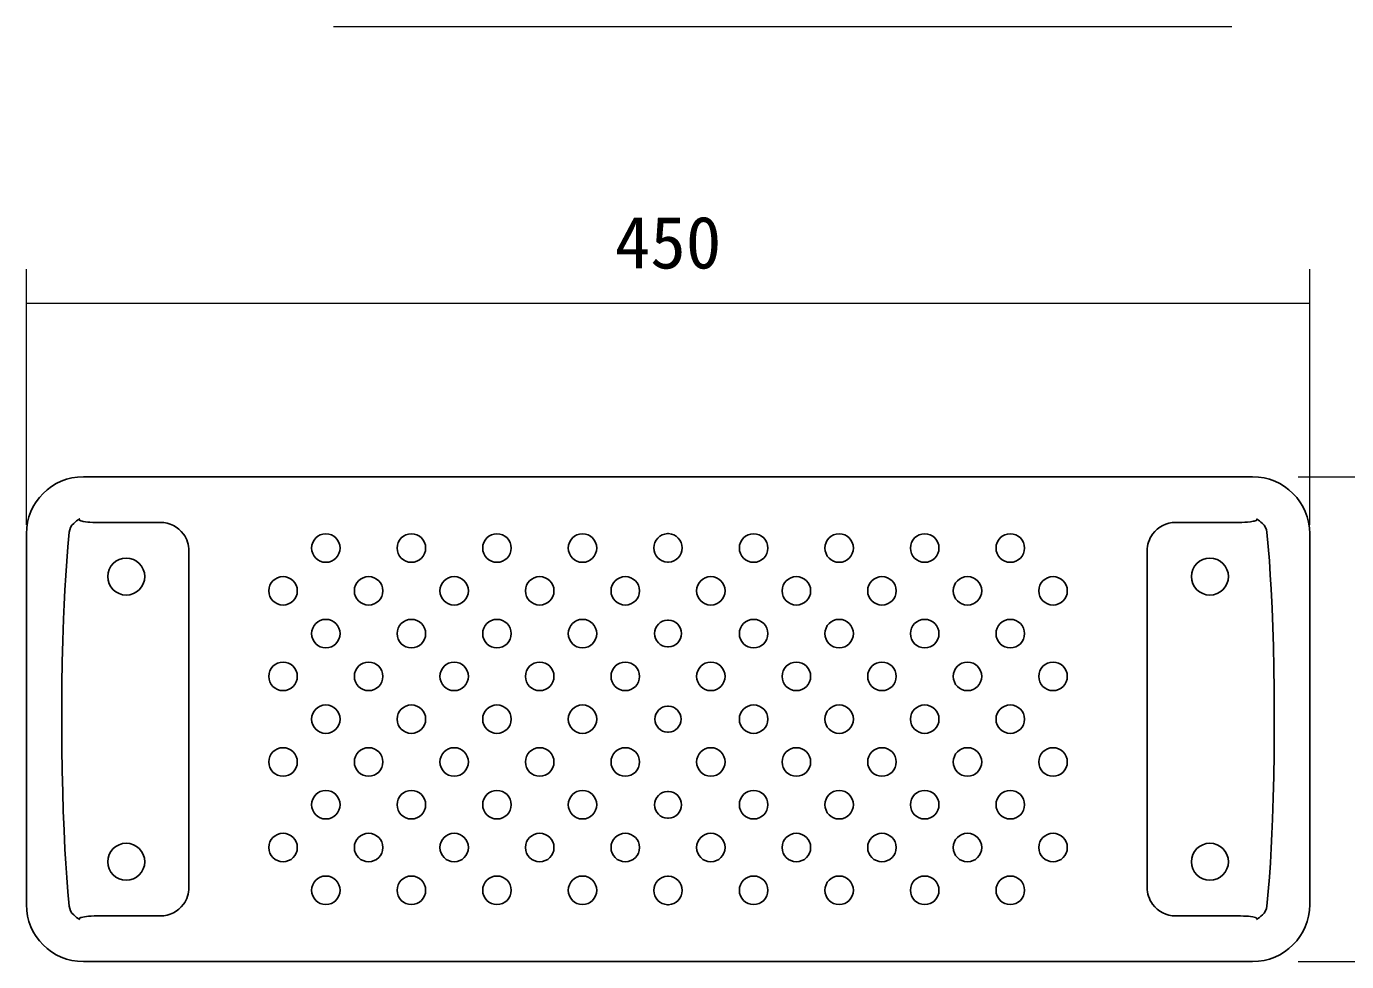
# Model space of a CAD drawing. Units: millimetres on the paper, enlarged 50 times, with parts at other scales. Extents: x 750 to 20250, y 750 to 14100.
# Drawn here: x 12054 to 14369, y 8731 to 10370 of the extents above; entities that cross this region are included whole.
import ezdxf
from ezdxf.enums import TextEntityAlignment as Align

# ---------------------------------------------------------------- set-up
doc = ezdxf.new("R2010")
doc.units = ezdxf.units.MM
doc.header["$LTSCALE"] = 50
for name, color, linetype, lineweight in [('D-STR-DIM\u3000寸法線、寸法値', 7, 'Continuous', 13), ('D-STR-TXT\u3000文字列', 7, 'Continuous', 13), ('D-STR\u3000構造物外形線', 1, 'Continuous', 25)]:
    doc.layers.add(name, color=color, linetype=linetype, lineweight=lineweight)
doc.styles.add('ＭＳ ゴシック', font='')
doc.styles.get('ＭＳ ゴシック').set_extended_font_data('MS Gothic')

msp = doc.modelspace()

# ---------------------------------------------------------------- linework, layer by layer
at = {"layer": 'D-STR-DIM\u3000寸法線、寸法値'}
for p, q in [((12054.39, 9496.3), (12054.39, 9944.62)), ((14304.39, 9496.3), (14304.39, 9944.62)), ((12054.39, 9884.62), (14304.39, 9884.62)), ((14284.39, 9580.57), (14836.15, 9580.57)), ((14284.39, 8730.57), (14836.15, 8730.57))]:
    msp.add_line(p, q, dxfattribs=at)
at = {"layer": 'D-STR-TXT\u3000文字列'}
msp.add_line((12592.87, 10370.09), (14167.87, 10370.09), dxfattribs=at)
at = {"layer": 'D-STR\u3000構造物外形線'}
for p, q in [((12154.39, 9580.57), (12379.89, 9580.57)), ((12379.89, 9580.57), (13179.39, 9580.57)), ((13179.39, 9580.57), (13978.89, 9580.57)), ((13978.89, 9580.57), (14204.39, 9580.57)), ((12146.91, 9505.59), (12146.97, 9505.89)), ((12146.95, 9505.29), (12146.91, 9505.59)), ((12147.19, 9504.87), (12146.95, 9505.29)), ((12146.97, 9505.89), (12147.17, 9506.25)), ((12147.17, 9506.25), (12147.74, 9506.76)), ((12147.54, 9504.53), (12147.19, 9504.87)), ((12148.54, 9503.9), (12147.54, 9504.53)), ((12147.74, 9506.76), (12147.92, 9506.88)), ((12149.64, 9503.44), (12148.54, 9503.9)), ((12151.89, 9502.75), (12149.64, 9503.44)), ((12154.19, 9502.24), (12151.89, 9502.75)), ((12158, 9501.62), (12154.19, 9502.24)), ((12161.84, 9501.18), (12158, 9501.62)), ((12165.7, 9500.88), (12161.84, 9501.18)), ((12170.7, 9500.64), (12165.7, 9500.88)), ((12175.7, 9500.57), (12170.7, 9500.64)), ((12289.39, 9500.57), (12175.7, 9500.57)), ((14183.08, 9500.57), (14069.39, 9500.57)), ((14185.56, 9500.59), (14183.08, 9500.57)), ((14190.58, 9500.72), (14185.56, 9500.59)), ((14195.59, 9501.02), (14190.58, 9500.72)), ((14200.58, 9501.56), (14195.59, 9501.02)), ((14205.51, 9502.43), (14200.58, 9501.56)), ((14207.15, 9502.81), (14205.51, 9502.43)), ((14208.77, 9503.29), (14207.15, 9502.81)), ((14210.31, 9503.94), (14208.77, 9503.29)), ((14210.9, 9504.28), (14210.31, 9503.94)), ((14210.86, 9506.88), (14211.48, 9506.39)), ((14211.43, 9504.7), (14210.9, 9504.28)), ((14211.75, 9505.11), (14211.43, 9504.7)), ((14211.48, 9506.39), (14211.74, 9506.04)), ((14211.74, 9506.04), (14211.86, 9505.73)), ((14211.85, 9505.38), (14211.75, 9505.11)), ((14211.86, 9505.73), (14211.85, 9505.38)), ((12054.39, 8830.57), (12054.39, 9480.57)), ((12127.1, 9457.86), (12129.52, 9483.15)), ((14229.26, 9483.15), (14231.64, 9458.25)), ((14304.39, 9480.57), (14304.39, 8830.57)), ((12125.05, 9432.54), (12127.1, 9457.86)), ((12339.39, 8860.57), (12339.39, 9450.57)), ((14019.39, 9450.57), (14019.39, 8860.57)), ((14231.64, 9458.25), (14233.64, 9433.32)), ((12123.32, 9407.2), (12125.05, 9432.54)), ((13178.46, 9430.83), (13180.32, 9430.83)), ((14233.64, 9433.32), (14235.34, 9408.36)), ((12121.86, 9381.83), (12123.32, 9407.2)), ((14235.34, 9408.36), (14236.79, 9383.39)), ((12120.63, 9356.46), (12121.86, 9381.83)), ((14236.79, 9383.39), (14238.42, 9350.03)), ((12119.59, 9331.08), (12120.63, 9356.46)), ((12118.31, 9293.21), (12119.59, 9331.08)), ((13180.32, 9329.34), (13178.46, 9329.34)), ((14238.42, 9350.03), (14239.72, 9316.65)), ((14239.72, 9316.65), (14240.74, 9283.26)), ((12117.38, 9255.34), (12118.31, 9293.21)), ((13178.46, 9282.14), (13180.31, 9282.14)), ((14240.74, 9283.26), (14241.59, 9245.37)), ((12116.76, 9217.41), (12117.38, 9255.34)), ((14241.59, 9245.37), (14242.14, 9207.46)), ((12116.44, 9179.49), (12116.76, 9217.41)), ((14242.14, 9207.46), (14242.38, 9169.56)), ((12116.4, 9141.58), (12116.44, 9179.49)), ((13180.31, 9178.61), (13178.46, 9178.61)), ((14242.38, 9169.56), (14242.34, 9131.65)), ((12116.64, 9103.67), (12116.4, 9141.58)), ((13178.46, 9132.53), (13180.31, 9132.53)), ((14242.34, 9131.65), (14242.02, 9093.72)), ((12117.19, 9065.77), (12116.64, 9103.67)), ((14242.02, 9093.72), (14241.4, 9055.8)), ((12118.04, 9027.87), (12117.19, 9065.77)), ((14241.4, 9055.8), (14240.47, 9017.92)), ((12119.06, 8994.48), (12118.04, 9027.87)), ((13180.31, 9029), (13178.46, 9029)), ((14240.47, 9017.92), (14239.19, 8980.06)), ((12120.36, 8961.11), (12119.06, 8994.48)), ((13178.46, 8981.8), (13180.32, 8981.8)), ((12121.99, 8927.74), (12120.36, 8961.11)), ((14239.19, 8980.06), (14238.14, 8954.68)), ((14238.14, 8954.68), (14236.92, 8929.3)), ((12123.44, 8902.77), (12121.99, 8927.74)), ((14236.92, 8929.3), (14235.46, 8903.94)), ((12125.14, 8877.82), (12123.44, 8902.77)), ((14235.46, 8903.94), (14233.73, 8878.59)), ((12127.14, 8852.89), (12125.14, 8877.82)), ((13180.32, 8880.31), (13178.46, 8880.31)), ((14233.73, 8878.59), (14231.68, 8853.27)), ((12129.52, 8827.99), (12127.14, 8852.89)), ((14231.68, 8853.27), (14229.26, 8827.99)), ((13178.46, 8830.28), (13180.32, 8830.28)), ((12146.92, 8805.41), (12146.93, 8805.75)), ((12147.04, 8805.09), (12146.92, 8805.41)), ((12146.93, 8805.75), (12147.03, 8806.03)), ((12147.03, 8806.03), (12147.35, 8806.44)), ((12147.3, 8804.75), (12147.04, 8805.09)), ((12147.92, 8804.25), (12147.3, 8804.75)), ((12147.35, 8806.44), (12147.87, 8806.85)), ((12147.87, 8806.85), (12148.47, 8807.19)), ((12148.47, 8807.19), (12149.62, 8807.69)), ((12149.62, 8807.69), (12150.8, 8808.08)), ((12150.8, 8808.08), (12153.27, 8808.7)), ((12153.27, 8808.7), (12156.54, 8809.31)), ((12156.54, 8809.31), (12159.84, 8809.75)), ((12159.84, 8809.75), (12163.15, 8810.07)), ((12163.15, 8810.07), (12168.18, 8810.4)), ((12168.18, 8810.4), (12173.22, 8810.55)), ((12173.22, 8810.55), (12175.7, 8810.57)), ((12175.7, 8810.57), (12289.39, 8810.57)), ((14069.39, 8810.57), (14183.08, 8810.57)), ((14183.08, 8810.57), (14188.08, 8810.49)), ((14188.08, 8810.49), (14193.08, 8810.26)), ((14193.08, 8810.26), (14196.94, 8809.96)), ((14196.94, 8809.96), (14200.78, 8809.52)), ((14200.78, 8809.52), (14204.59, 8808.89)), ((14204.59, 8808.89), (14206.89, 8808.38)), ((14206.89, 8808.38), (14209.14, 8807.69)), ((14209.14, 8807.69), (14210.24, 8807.24)), ((14210.24, 8807.24), (14211.24, 8806.61)), ((14211.04, 8804.37), (14210.86, 8804.25)), ((14211.61, 8804.89), (14211.04, 8804.37)), ((14211.24, 8806.61), (14211.59, 8806.27)), ((14211.59, 8806.27), (14211.83, 8805.84)), ((14211.81, 8805.25), (14211.61, 8804.89)), ((14211.87, 8805.55), (14211.81, 8805.25)), ((14211.83, 8805.84), (14211.87, 8805.55)), ((12379.89, 8730.57), (12154.39, 8730.57)), ((13179.39, 8730.57), (12379.89, 8730.57)), ((13978.89, 8730.57), (13179.39, 8730.57)), ((14204.39, 8730.57), (13978.89, 8730.57))]:
    msp.add_line(p, q, dxfattribs=at)
for centre, radius in [((12579.39, 9455.57), 25), ((12729.39, 9455.57), 25), ((12879.39, 9455.57), 25), ((13029.39, 9455.57), 25), ((13329.39, 9455.57), 25), ((13479.39, 9455.57), 25), ((13629.39, 9455.57), 25), ((13779.39, 9455.57), 25), ((12229.39, 9405.57), 32.5), ((14129.39, 9405.57), 32.5), ((12504.39, 9380.57), 25), ((12654.39, 9380.57), 25), ((12804.39, 9380.57), 25), ((12954.39, 9380.57), 25), ((13104.39, 9380.57), 25), ((13254.39, 9380.57), 25), ((13404.39, 9380.57), 25), ((13554.39, 9380.57), 25), ((13704.39, 9380.57), 25), ((13854.39, 9380.57), 25), ((12579.39, 9305.57), 25), ((12729.39, 9305.57), 25), ((12879.39, 9305.57), 25), ((13029.39, 9305.57), 25), ((13329.39, 9305.57), 25), ((13479.39, 9305.57), 25), ((13629.39, 9305.57), 25), ((13779.39, 9305.57), 25), ((12504.39, 9230.57), 25), ((12654.39, 9230.57), 25), ((12804.39, 9230.57), 25), ((12954.39, 9230.57), 25), ((13104.39, 9230.57), 25), ((13254.39, 9230.57), 25), ((13404.39, 9230.57), 25), ((13554.39, 9230.57), 25), ((13704.39, 9230.57), 25), ((13854.39, 9230.57), 25), ((12579.39, 9155.57), 25), ((12729.39, 9155.57), 25), ((12879.39, 9155.57), 25), ((13029.39, 9155.57), 25), ((13329.39, 9155.57), 25), ((13479.39, 9155.57), 25), ((13629.39, 9155.57), 25), ((13779.39, 9155.57), 25), ((12504.39, 9080.57), 25), ((12654.39, 9080.57), 25), ((12804.39, 9080.57), 25), ((12954.39, 9080.57), 25), ((13104.39, 9080.57), 25), ((13254.39, 9080.57), 25), ((13404.39, 9080.57), 25), ((13554.39, 9080.57), 25), ((13704.39, 9080.57), 25), ((13854.39, 9080.57), 25), ((12579.39, 9005.57), 25), ((12729.39, 9005.57), 25), ((12879.39, 9005.57), 25), ((13029.39, 9005.57), 25), ((13329.39, 9005.57), 25), ((13479.39, 9005.57), 25), ((13629.39, 9005.57), 25), ((13779.39, 9005.57), 25), ((12229.39, 8905.57), 32.5), ((12504.39, 8930.57), 25), ((12654.39, 8930.57), 25), ((12804.39, 8930.57), 25), ((12954.39, 8930.57), 25), ((13104.39, 8930.57), 25), ((13254.39, 8930.57), 25), ((13404.39, 8930.57), 25), ((13554.39, 8930.57), 25), ((13704.39, 8930.57), 25), ((13854.39, 8930.57), 25), ((14129.39, 8905.57), 32.5), ((12579.39, 8855.57), 25), ((12729.39, 8855.57), 25), ((12879.39, 8855.57), 25), ((13029.39, 8855.57), 25), ((13329.39, 8855.57), 25), ((13479.39, 8855.57), 25), ((13629.39, 8855.57), 25), ((13779.39, 8855.57), 25)]:
    msp.add_circle(centre, radius, dxfattribs=at)
for centre, radius, start, end in [((12154.39, 9480.57), 100, 90, 180), ((14204.39, 9480.57), 100, 0, 90), ((12154.39, 9480.57), 25.01, 133.05742, 174.08083), ((12185.65, 9446.14), 71.5, 121.8446, 132.52577), ((12289.39, 9450.57), 50, 36.20983, 90), ((14069.39, 9450.57), 50, 90, 143.79017), ((14173.12, 9446.13), 71.52, 47.47549, 58.15413), ((14204.39, 9480.57), 25.01, 5.91917, 46.94258), ((12289.39, 9450.57), 50, 0, 36.20983), ((13179.5, 9455.84), 25.03, 92.37143, 267.62883), ((13179.39, 9458.28), 22.59, 87.65233, 92.34767), ((13179.28, 9455.84), 25.03, 272.37124, 87.62851), ((14069.39, 9450.57), 50, 143.79017, 180), ((13179.53, 9305.74), 23.62, 92.58857, 267.41163), ((13179.25, 9305.74), 23.62, 272.58865, 87.41115), ((13179.54, 9155.57), 23.06, 92.67656, 267.32344), ((13179.24, 9155.57), 23.06, 272.67651, 87.32349), ((13179.53, 9005.4), 23.62, 92.59126, 267.40854), ((13179.25, 9005.4), 23.62, 272.58857, 87.41163), ((13179.5, 8855.29), 25.03, 92.37172, 267.62788), ((13179.28, 8855.29), 25.03, 272.37183, 87.62857), ((12289.39, 8860.57), 50, 323.79017, 0), ((14069.39, 8860.57), 50, 180, 216.20983), ((12154.39, 8830.57), 100, 180, 270), ((12154.39, 8830.57), 25.01, 185.91917, 226.94258), ((12289.39, 8860.57), 50, 270, 323.79017), ((14069.39, 8860.57), 50, 216.20983, 270), ((14204.39, 8830.57), 100, 270, 0), ((14204.39, 8830.57), 25.01, 313.05742, 354.08083), ((12185.66, 8865), 71.52, 227.47549, 238.15413), ((14173.13, 8864.99), 71.5, 301.8446, 312.52577)]:
    msp.add_arc(centre, radius, start, end, dxfattribs=at)

# ---------------------------------------------------------------- texts
at = {"layer": 'D-STR-DIM\u3000寸法線、寸法値', "style": 'ＭＳ ゴシック'}
msp.add_text('450', height=91.64, dxfattribs=at).set_placement((13179.39, 9991.51), align=Align.MIDDLE_CENTER)

doc.saveas('drawing.dxf')
